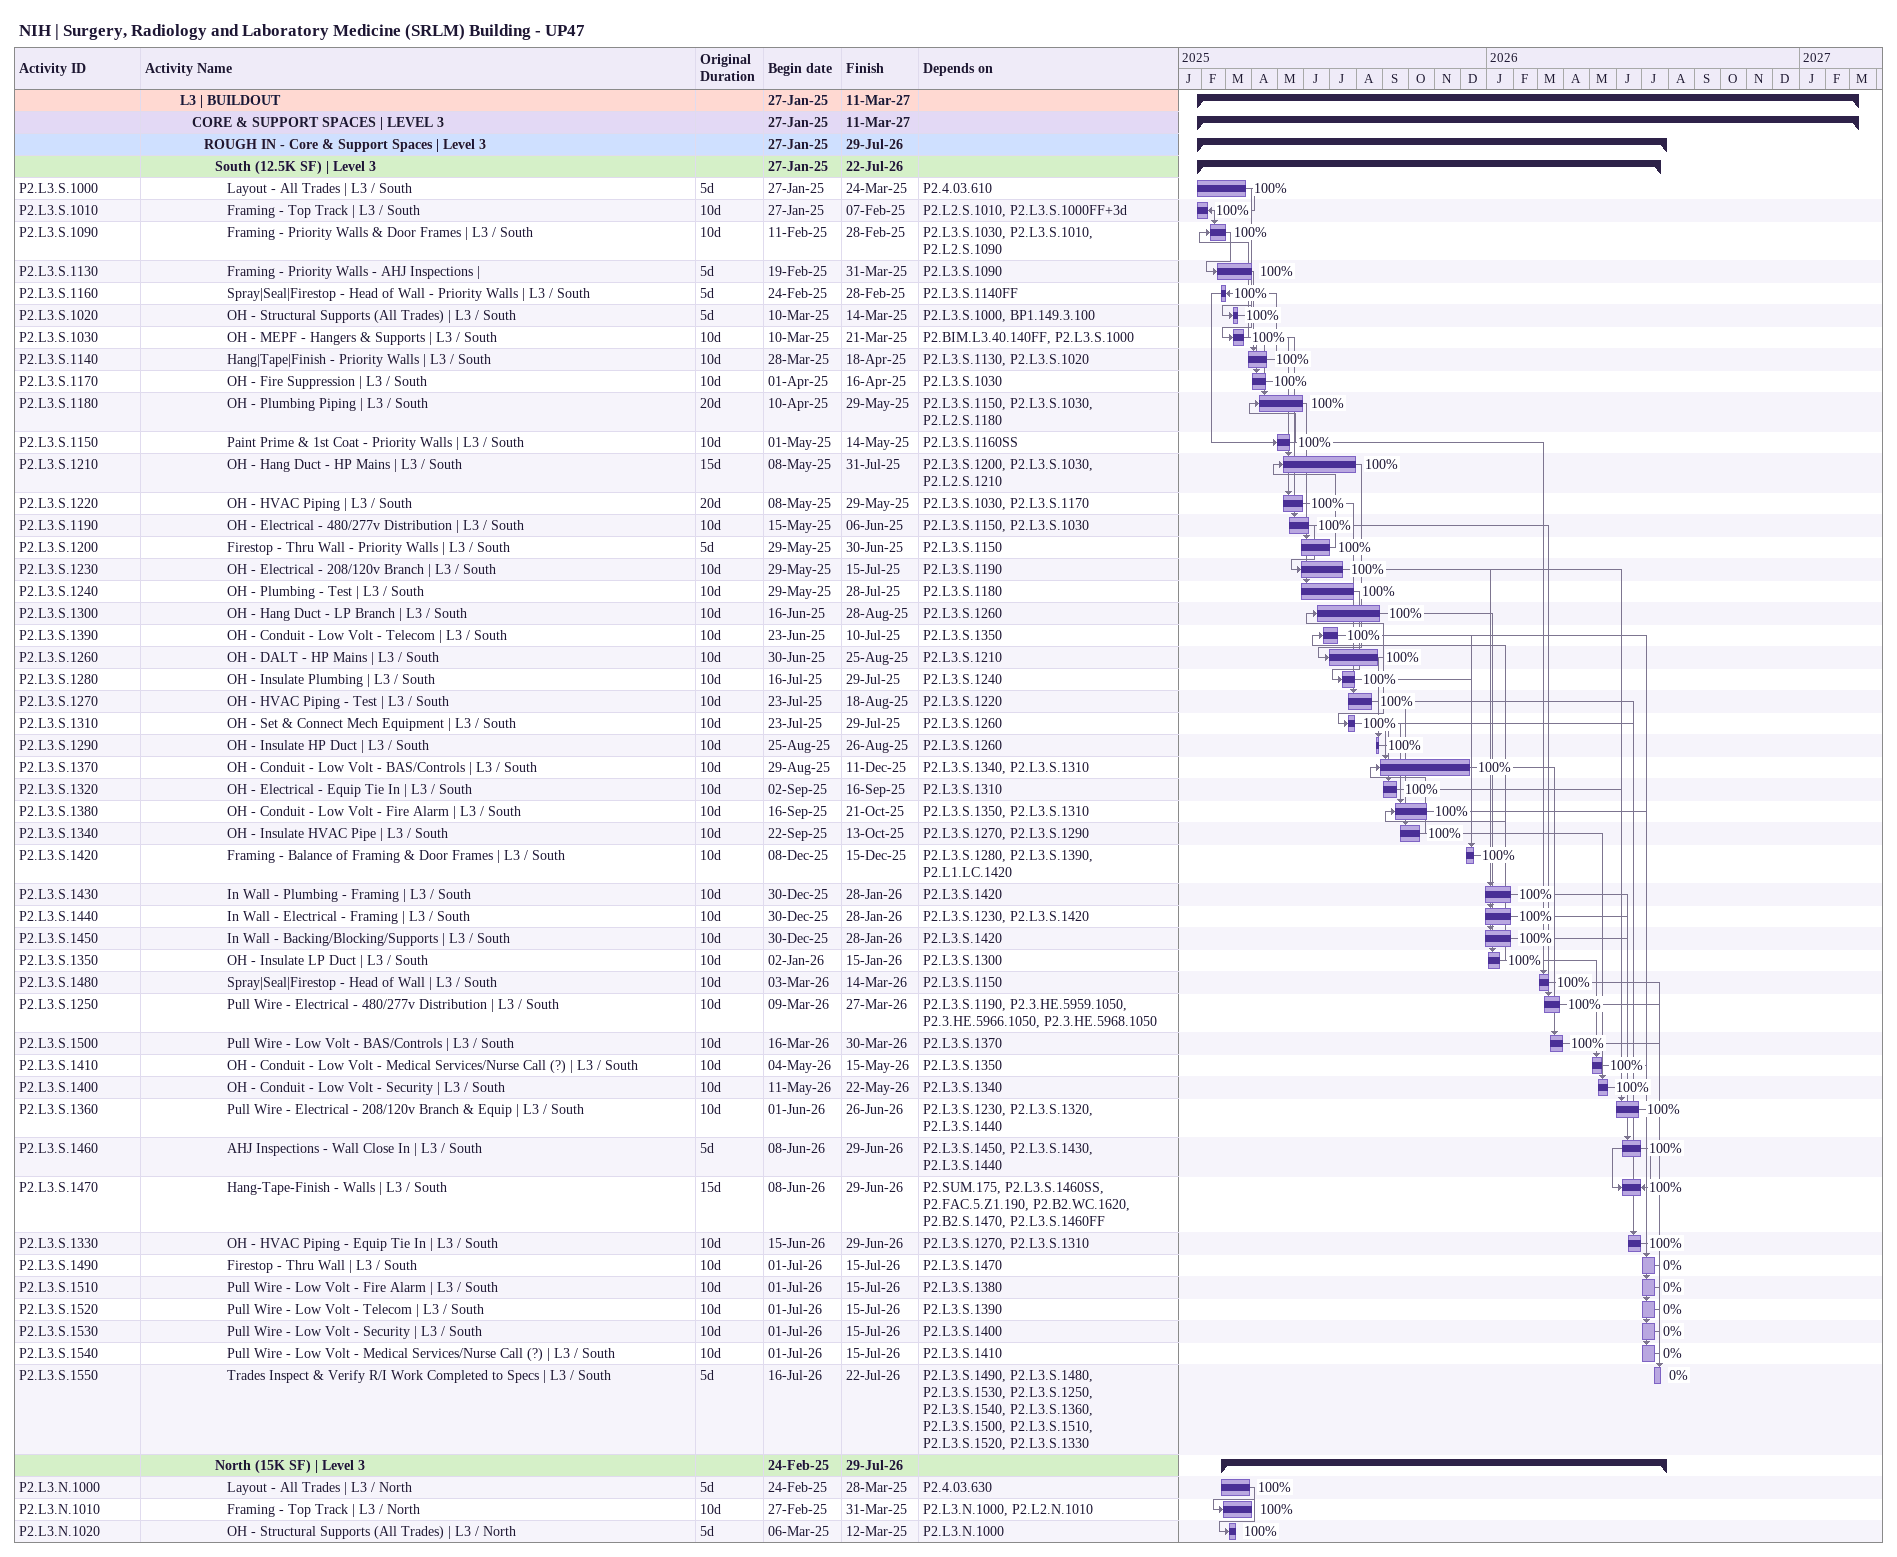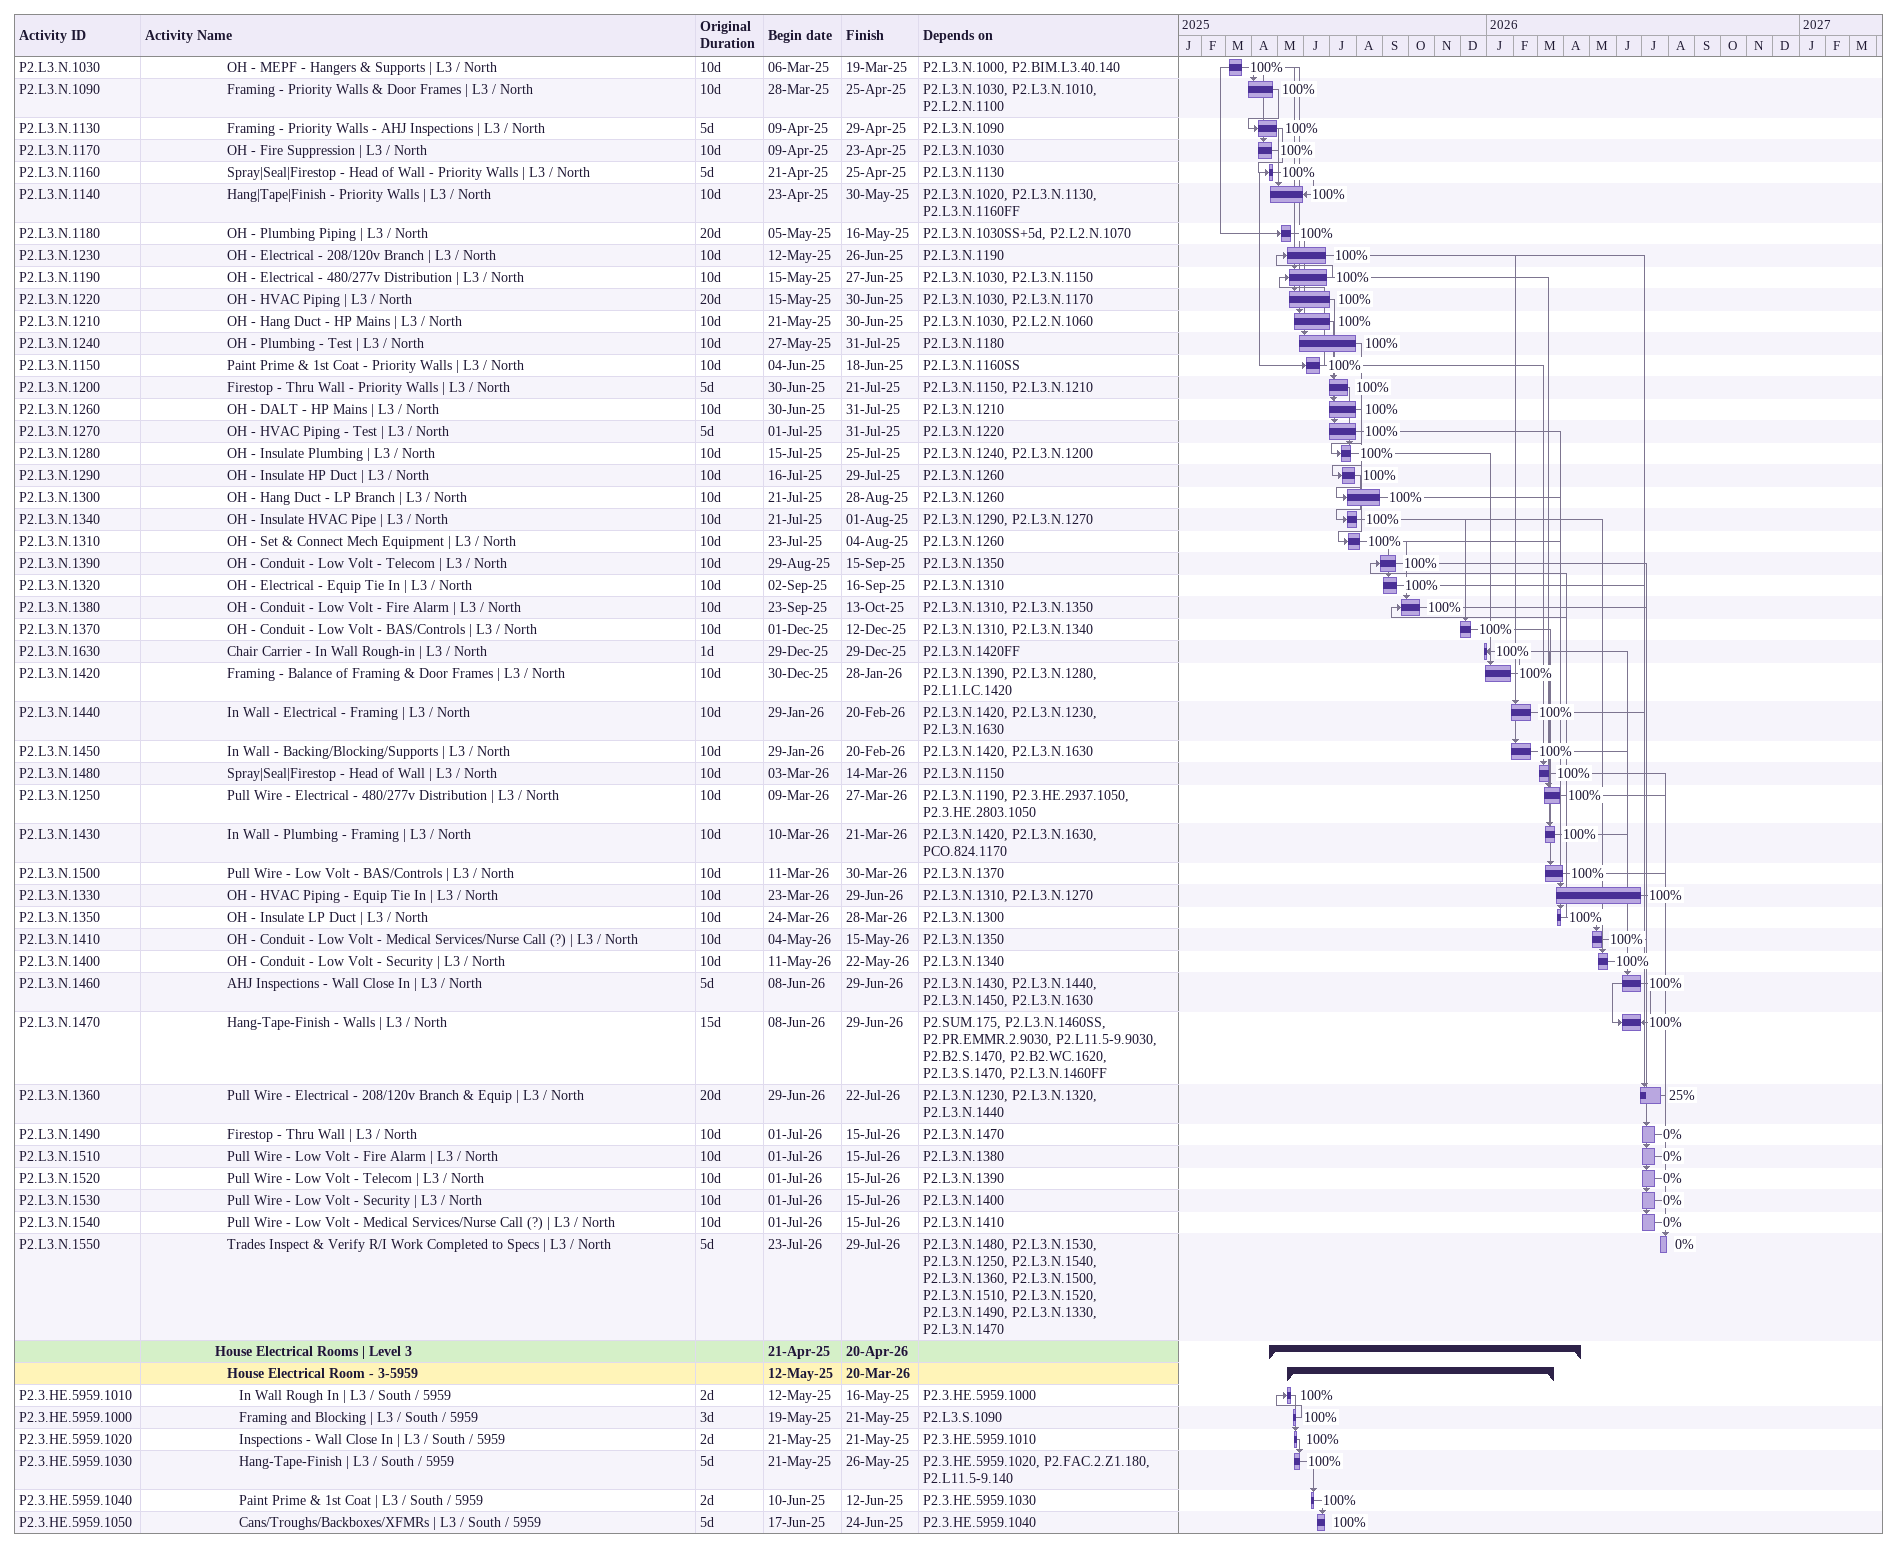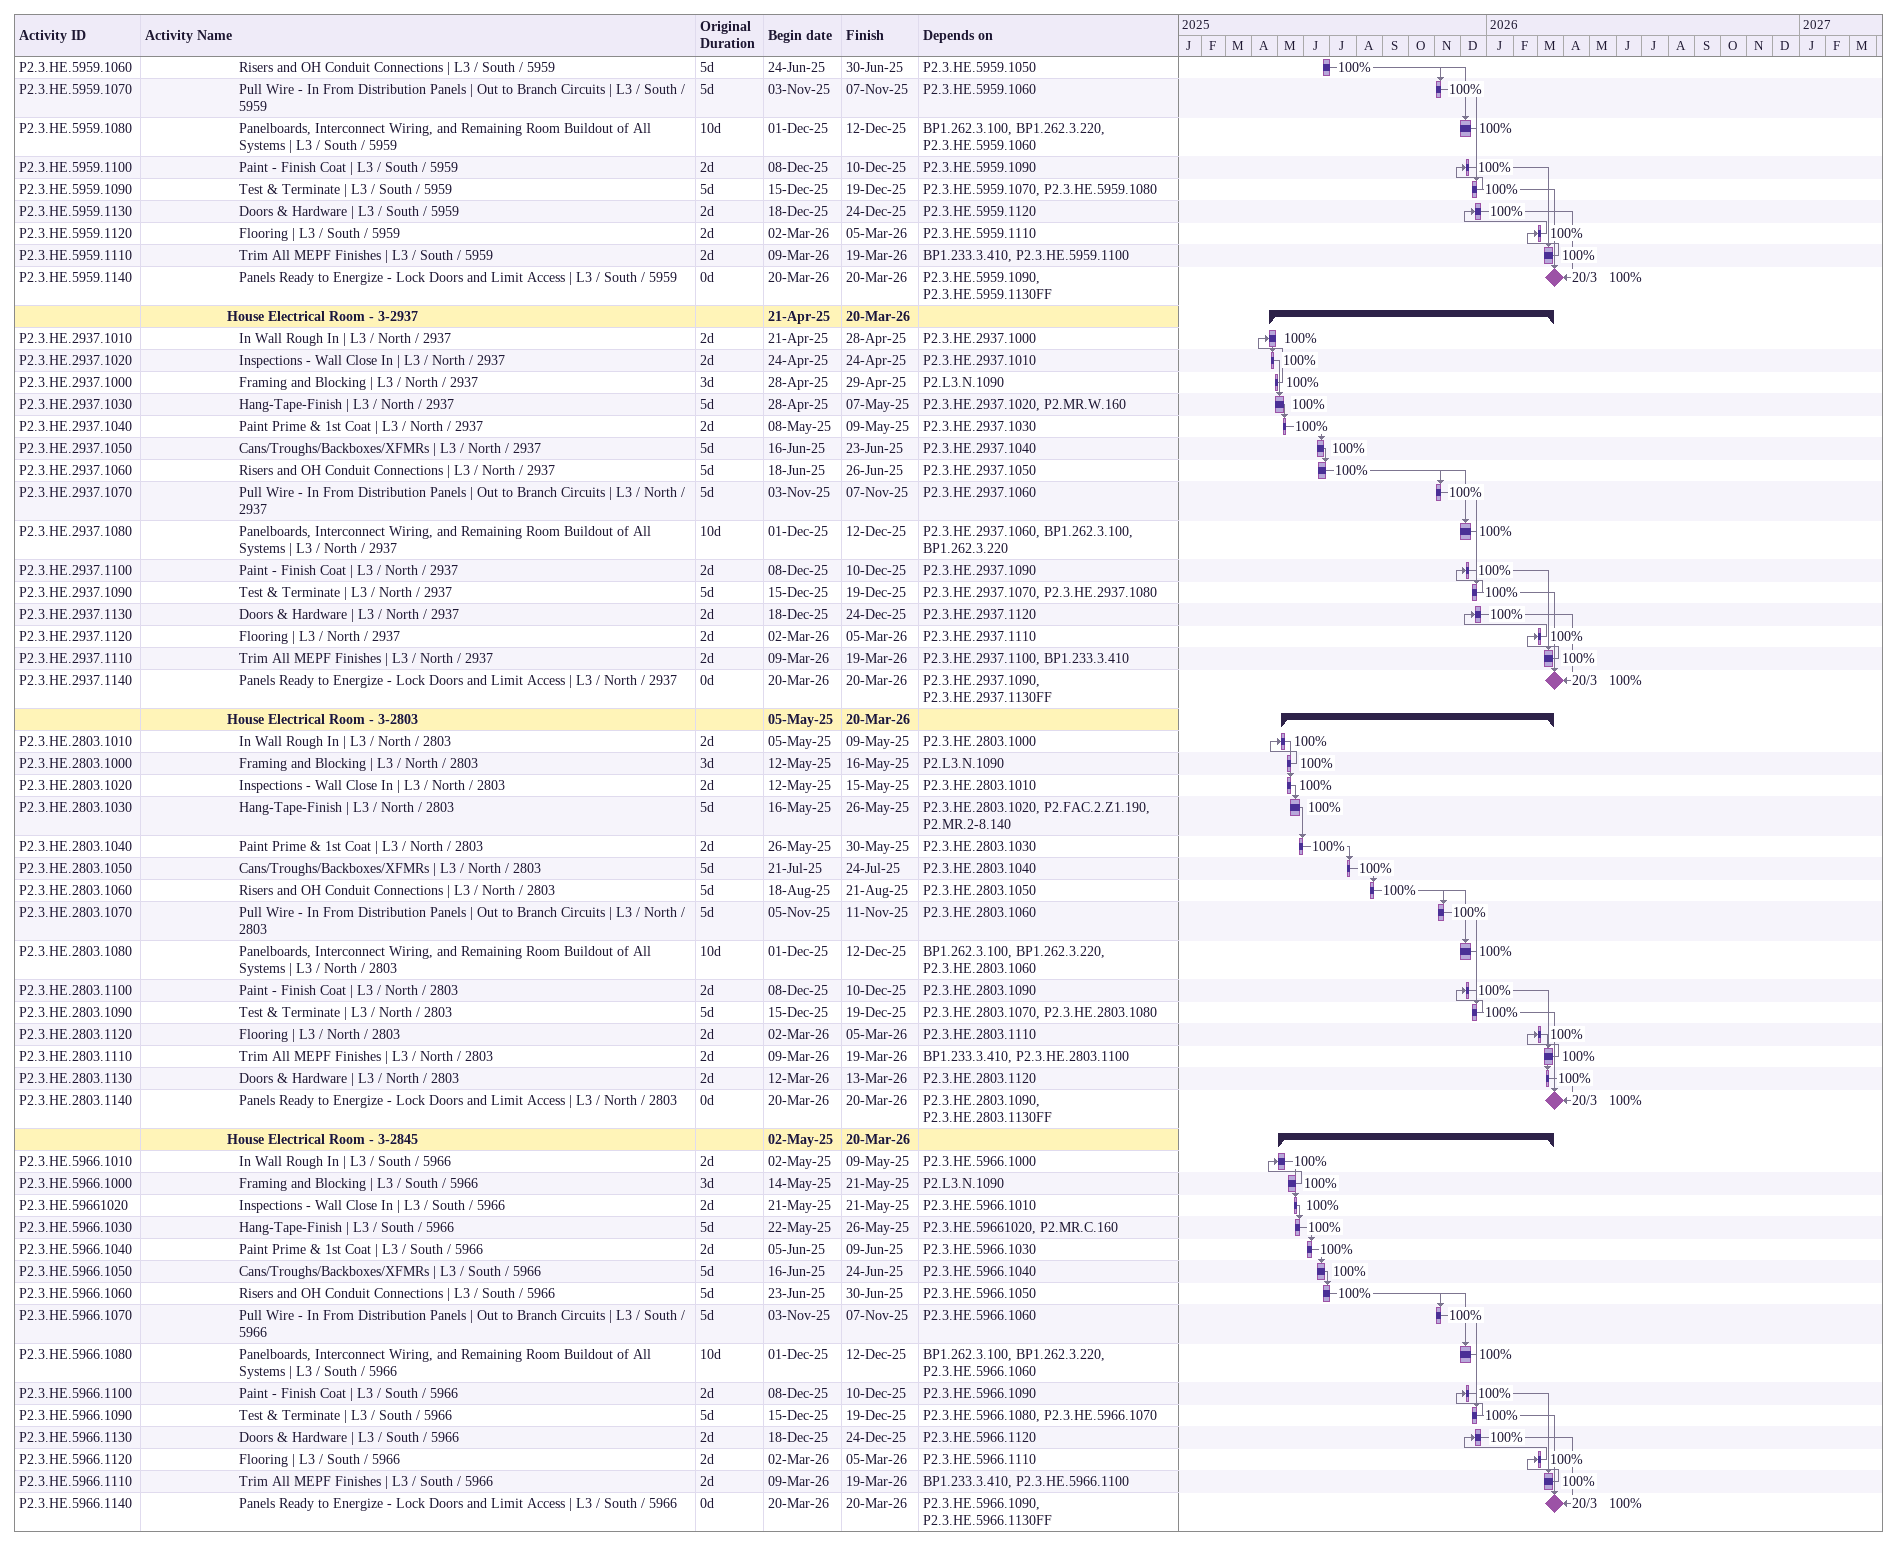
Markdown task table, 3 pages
NIH | Surgery, Radiology and Laboratory Medicine (SRLM) Building - UP47

| ID | Level | Task | Original duration | Start | Finish | Predecessors | % complete |
|---|---|---|---|---|---|---|---|
|  | 4 | **L3 \| BUILDOUT** |  | 2025-01-27 | 2027-03-11 |  |  |
|  | 5 | **CORE & SUPPORT SPACES \| LEVEL 3** |  | 2025-01-27 | 2027-03-11 |  |  |
|  | 6 | **ROUGH IN - Core & Support Spaces \| Level 3** |  | 2025-01-27 | 2026-07-29 |  |  |
|  | 7 | **South (12.5K SF) \| Level 3** |  | 2025-01-27 | 2026-07-22 |  |  |
| P2.L3.S.1000 | 8 | Layout - All Trades \| L3 / South | 5d | 2025-01-27 | 2025-03-24 | P2.4.03.610 | 100 |
| P2.L3.S.1010 | 8 | Framing - Top Track \| L3 / South | 10d | 2025-01-27 | 2025-02-07 | P2.L2.S.1010, P2.L3.S.1000FF+3d | 100 |
| P2.L3.S.1090 | 8 | Framing - Priority Walls & Door Frames \| L3 / South | 10d | 2025-02-11 | 2025-02-28 | P2.L3.S.1030, P2.L3.S.1010, P2.L2.S.1090 | 100 |
| P2.L3.S.1130 | 8 | Framing - Priority Walls - AHJ Inspections \| | 5d | 2025-02-19 | 2025-03-31 | P2.L3.S.1090 | 100 |
| P2.L3.S.1160 | 8 | Spray\|Seal\|Firestop - Head of Wall - Priority Walls \| L3 / South | 5d | 2025-02-24 | 2025-02-28 | P2.L3.S.1140FF | 100 |
| P2.L3.S.1020 | 8 | OH - Structural Supports (All Trades) \| L3 / South | 5d | 2025-03-10 | 2025-03-14 | P2.L3.S.1000, BP1.149.3.100 | 100 |
| P2.L3.S.1030 | 8 | OH - MEPF - Hangers & Supports \| L3 / South | 10d | 2025-03-10 | 2025-03-21 | P2.BIM.L3.40.140FF, P2.L3.S.1000 | 100 |
| P2.L3.S.1140 | 8 | Hang\|Tape\|Finish - Priority Walls \| L3 / South | 10d | 2025-03-28 | 2025-04-18 | P2.L3.S.1130, P2.L3.S.1020 | 100 |
| P2.L3.S.1170 | 8 | OH - Fire Suppression \| L3 / South | 10d | 2025-04-01 | 2025-04-16 | P2.L3.S.1030 | 100 |
| P2.L3.S.1180 | 8 | OH - Plumbing Piping \| L3 / South | 20d | 2025-04-10 | 2025-05-29 | P2.L3.S.1150, P2.L3.S.1030, P2.L2.S.1180 | 100 |
| P2.L3.S.1150 | 8 | Paint Prime & 1st Coat - Priority Walls \| L3 / South | 10d | 2025-05-01 | 2025-05-14 | P2.L3.S.1160SS | 100 |
| P2.L3.S.1210 | 8 | OH - Hang Duct - HP Mains \| L3 / South | 15d | 2025-05-08 | 2025-07-31 | P2.L3.S.1200, P2.L3.S.1030, P2.L2.S.1210 | 100 |
| P2.L3.S.1220 | 8 | OH - HVAC Piping \| L3 / South | 20d | 2025-05-08 | 2025-05-29 | P2.L3.S.1030, P2.L3.S.1170 | 100 |
| P2.L3.S.1190 | 8 | OH - Electrical - 480/277v Distribution \| L3 / South | 10d | 2025-05-15 | 2025-06-06 | P2.L3.S.1150, P2.L3.S.1030 | 100 |
| P2.L3.S.1200 | 8 | Firestop - Thru Wall - Priority Walls \| L3 / South | 5d | 2025-05-29 | 2025-06-30 | P2.L3.S.1150 | 100 |
| P2.L3.S.1230 | 8 | OH - Electrical - 208/120v Branch \| L3 / South | 10d | 2025-05-29 | 2025-07-15 | P2.L3.S.1190 | 100 |
| P2.L3.S.1240 | 8 | OH - Plumbing - Test \| L3 / South | 10d | 2025-05-29 | 2025-07-28 | P2.L3.S.1180 | 100 |
| P2.L3.S.1300 | 8 | OH - Hang Duct - LP Branch \| L3 / South | 10d | 2025-06-16 | 2025-08-28 | P2.L3.S.1260 | 100 |
| P2.L3.S.1390 | 8 | OH - Conduit - Low Volt - Telecom \| L3 / South | 10d | 2025-06-23 | 2025-07-10 | P2.L3.S.1350 | 100 |
| P2.L3.S.1260 | 8 | OH - DALT - HP Mains \| L3 / South | 10d | 2025-06-30 | 2025-08-25 | P2.L3.S.1210 | 100 |
| P2.L3.S.1280 | 8 | OH - Insulate Plumbing \| L3 / South | 10d | 2025-07-16 | 2025-07-29 | P2.L3.S.1240 | 100 |
| P2.L3.S.1270 | 8 | OH - HVAC Piping - Test \| L3 / South | 10d | 2025-07-23 | 2025-08-18 | P2.L3.S.1220 | 100 |
| P2.L3.S.1310 | 8 | OH - Set & Connect Mech Equipment \| L3 / South | 10d | 2025-07-23 | 2025-07-29 | P2.L3.S.1260 | 100 |
| P2.L3.S.1290 | 8 | OH - Insulate HP Duct \| L3 / South | 10d | 2025-08-25 | 2025-08-26 | P2.L3.S.1260 | 100 |
| P2.L3.S.1370 | 8 | OH - Conduit - Low Volt - BAS/Controls \| L3 / South | 10d | 2025-08-29 | 2025-12-11 | P2.L3.S.1340, P2.L3.S.1310 | 100 |
| P2.L3.S.1320 | 8 | OH - Electrical - Equip Tie In \| L3 / South | 10d | 2025-09-02 | 2025-09-16 | P2.L3.S.1310 | 100 |
| P2.L3.S.1380 | 8 | OH - Conduit - Low Volt - Fire Alarm \| L3 / South | 10d | 2025-09-16 | 2025-10-21 | P2.L3.S.1350, P2.L3.S.1310 | 100 |
| P2.L3.S.1340 | 8 | OH - Insulate HVAC Pipe \| L3 / South | 10d | 2025-09-22 | 2025-10-13 | P2.L3.S.1270, P2.L3.S.1290 | 100 |
| P2.L3.S.1420 | 8 | Framing - Balance of Framing & Door Frames \| L3 / South | 10d | 2025-12-08 | 2025-12-15 | P2.L3.S.1280, P2.L3.S.1390, P2.L1.LC.1420 | 100 |
| P2.L3.S.1430 | 8 | In Wall - Plumbing - Framing \| L3 / South | 10d | 2025-12-30 | 2026-01-28 | P2.L3.S.1420 | 100 |
| P2.L3.S.1440 | 8 | In Wall - Electrical - Framing \| L3 / South | 10d | 2025-12-30 | 2026-01-28 | P2.L3.S.1230, P2.L3.S.1420 | 100 |
| P2.L3.S.1450 | 8 | In Wall - Backing/Blocking/Supports \| L3 / South | 10d | 2025-12-30 | 2026-01-28 | P2.L3.S.1420 | 100 |
| P2.L3.S.1350 | 8 | OH - Insulate LP Duct \| L3 / South | 10d | 2026-01-02 | 2026-01-15 | P2.L3.S.1300 | 100 |
| P2.L3.S.1480 | 8 | Spray\|Seal\|Firestop - Head of Wall \| L3 / South | 10d | 2026-03-03 | 2026-03-14 | P2.L3.S.1150 | 100 |
| P2.L3.S.1250 | 8 | Pull Wire - Electrical - 480/277v Distribution \| L3 / South | 10d | 2026-03-09 | 2026-03-27 | P2.L3.S.1190, P2.3.HE.5959.1050, P2.3.HE.5966.1050, P2.3.HE.5968.1050 | 100 |
| P2.L3.S.1500 | 8 | Pull Wire - Low Volt - BAS/Controls \| L3 / South | 10d | 2026-03-16 | 2026-03-30 | P2.L3.S.1370 | 100 |
| P2.L3.S.1410 | 8 | OH - Conduit - Low Volt - Medical Services/Nurse Call (?) \| L3 / South | 10d | 2026-05-04 | 2026-05-15 | P2.L3.S.1350 | 100 |
| P2.L3.S.1400 | 8 | OH - Conduit - Low Volt - Security \| L3 / South | 10d | 2026-05-11 | 2026-05-22 | P2.L3.S.1340 | 100 |
| P2.L3.S.1360 | 8 | Pull Wire - Electrical - 208/120v Branch & Equip \| L3 / South | 10d | 2026-06-01 | 2026-06-26 | P2.L3.S.1230, P2.L3.S.1320, P2.L3.S.1440 | 100 |
| P2.L3.S.1460 | 8 | AHJ Inspections - Wall Close In \| L3 / South | 5d | 2026-06-08 | 2026-06-29 | P2.L3.S.1450, P2.L3.S.1430, P2.L3.S.1440 | 100 |
| P2.L3.S.1470 | 8 | Hang-Tape-Finish - Walls \| L3 / South | 15d | 2026-06-08 | 2026-06-29 | P2.SUM.175, P2.L3.S.1460SS, P2.FAC.5.Z1.190, P2.B2.WC.1620, P2.B2.S.1470, P2.L3.S.1460FF | 100 |
| P2.L3.S.1330 | 8 | OH - HVAC Piping - Equip Tie In \| L3 / South | 10d | 2026-06-15 | 2026-06-29 | P2.L3.S.1270, P2.L3.S.1310 | 100 |
| P2.L3.S.1490 | 8 | Firestop - Thru Wall \| L3 / South | 10d | 2026-07-01 | 2026-07-15 | P2.L3.S.1470 | 0 |
| P2.L3.S.1510 | 8 | Pull Wire - Low Volt - Fire Alarm \| L3 / South | 10d | 2026-07-01 | 2026-07-15 | P2.L3.S.1380 | 0 |
| P2.L3.S.1520 | 8 | Pull Wire - Low Volt - Telecom \| L3 / South | 10d | 2026-07-01 | 2026-07-15 | P2.L3.S.1390 | 0 |
| P2.L3.S.1530 | 8 | Pull Wire - Low Volt - Security \| L3 / South | 10d | 2026-07-01 | 2026-07-15 | P2.L3.S.1400 | 0 |
| P2.L3.S.1540 | 8 | Pull Wire - Low Volt - Medical Services/Nurse Call (?) \| L3 / South | 10d | 2026-07-01 | 2026-07-15 | P2.L3.S.1410 | 0 |
| P2.L3.S.1550 | 8 | Trades Inspect & Verify R/I Work Completed to Specs \| L3 / South | 5d | 2026-07-16 | 2026-07-22 | P2.L3.S.1490, P2.L3.S.1480, P2.L3.S.1530, P2.L3.S.1250, P2.L3.S.1540, P2.L3.S.1360, P2.L3.S.1500, P2.L3.S.1510, P2.L3.S.1520, P2.L3.S.1330 | 0 |
|  | 7 | **North (15K SF) \| Level 3** |  | 2025-02-24 | 2026-07-29 |  |  |
| P2.L3.N.1000 | 8 | Layout - All Trades \| L3 / North | 5d | 2025-02-24 | 2025-03-28 | P2.4.03.630 | 100 |
| P2.L3.N.1010 | 8 | Framing - Top Track \| L3 / North | 10d | 2025-02-27 | 2025-03-31 | P2.L3.N.1000, P2.L2.N.1010 | 100 |
| P2.L3.N.1020 | 8 | OH - Structural Supports (All Trades) \| L3 / North | 5d | 2025-03-06 | 2025-03-12 | P2.L3.N.1000 | 100 |
| P2.L3.N.1030 | 8 | OH - MEPF - Hangers & Supports \| L3 / North | 10d | 2025-03-06 | 2025-03-19 | P2.L3.N.1000, P2.BIM.L3.40.140 | 100 |
| P2.L3.N.1090 | 8 | Framing - Priority Walls & Door Frames \| L3 / North | 10d | 2025-03-28 | 2025-04-25 | P2.L3.N.1030, P2.L3.N.1010, P2.L2.N.1100 | 100 |
| P2.L3.N.1130 | 8 | Framing - Priority Walls - AHJ Inspections \| L3 / North | 5d | 2025-04-09 | 2025-04-29 | P2.L3.N.1090 | 100 |
| P2.L3.N.1170 | 8 | OH - Fire Suppression \| L3 / North | 10d | 2025-04-09 | 2025-04-23 | P2.L3.N.1030 | 100 |
| P2.L3.N.1160 | 8 | Spray\|Seal\|Firestop - Head of Wall - Priority Walls \| L3 / North | 5d | 2025-04-21 | 2025-04-25 | P2.L3.N.1130 | 100 |
| P2.L3.N.1140 | 8 | Hang\|Tape\|Finish - Priority Walls \| L3 / North | 10d | 2025-04-23 | 2025-05-30 | P2.L3.N.1020, P2.L3.N.1130, P2.L3.N.1160FF | 100 |
| P2.L3.N.1180 | 8 | OH - Plumbing Piping \| L3 / North | 20d | 2025-05-05 | 2025-05-16 | P2.L3.N.1030SS+5d, P2.L2.N.1070 | 100 |
| P2.L3.N.1230 | 8 | OH - Electrical - 208/120v Branch \| L3 / North | 10d | 2025-05-12 | 2025-06-26 | P2.L3.N.1190 | 100 |
| P2.L3.N.1190 | 8 | OH - Electrical - 480/277v Distribution \| L3 / North | 10d | 2025-05-15 | 2025-06-27 | P2.L3.N.1030, P2.L3.N.1150 | 100 |
| P2.L3.N.1220 | 8 | OH - HVAC Piping \| L3 / North | 20d | 2025-05-15 | 2025-06-30 | P2.L3.N.1030, P2.L3.N.1170 | 100 |
| P2.L3.N.1210 | 8 | OH - Hang Duct - HP Mains \| L3 / North | 10d | 2025-05-21 | 2025-06-30 | P2.L3.N.1030, P2.L2.N.1060 | 100 |
| P2.L3.N.1240 | 8 | OH - Plumbing - Test \| L3 / North | 10d | 2025-05-27 | 2025-07-31 | P2.L3.N.1180 | 100 |
| P2.L3.N.1150 | 8 | Paint Prime & 1st Coat - Priority Walls \| L3 / North | 10d | 2025-06-04 | 2025-06-18 | P2.L3.N.1160SS | 100 |
| P2.L3.N.1200 | 8 | Firestop - Thru Wall - Priority Walls \| L3 / North | 5d | 2025-06-30 | 2025-07-21 | P2.L3.N.1150, P2.L3.N.1210 | 100 |
| P2.L3.N.1260 | 8 | OH - DALT - HP Mains \| L3 / North | 10d | 2025-06-30 | 2025-07-31 | P2.L3.N.1210 | 100 |
| P2.L3.N.1270 | 8 | OH - HVAC Piping - Test \| L3 / North | 5d | 2025-07-01 | 2025-07-31 | P2.L3.N.1220 | 100 |
| P2.L3.N.1280 | 8 | OH - Insulate Plumbing \| L3 / North | 10d | 2025-07-15 | 2025-07-25 | P2.L3.N.1240, P2.L3.N.1200 | 100 |
| P2.L3.N.1290 | 8 | OH - Insulate HP Duct \| L3 / North | 10d | 2025-07-16 | 2025-07-29 | P2.L3.N.1260 | 100 |
| P2.L3.N.1300 | 8 | OH - Hang Duct - LP Branch \| L3 / North | 10d | 2025-07-21 | 2025-08-28 | P2.L3.N.1260 | 100 |
| P2.L3.N.1340 | 8 | OH - Insulate HVAC Pipe \| L3 / North | 10d | 2025-07-21 | 2025-08-01 | P2.L3.N.1290, P2.L3.N.1270 | 100 |
| P2.L3.N.1310 | 8 | OH - Set & Connect Mech Equipment \| L3 / North | 10d | 2025-07-23 | 2025-08-04 | P2.L3.N.1260 | 100 |
| P2.L3.N.1390 | 8 | OH - Conduit - Low Volt - Telecom \| L3 / North | 10d | 2025-08-29 | 2025-09-15 | P2.L3.N.1350 | 100 |
| P2.L3.N.1320 | 8 | OH - Electrical - Equip Tie In \| L3 / North | 10d | 2025-09-02 | 2025-09-16 | P2.L3.N.1310 | 100 |
| P2.L3.N.1380 | 8 | OH - Conduit - Low Volt - Fire Alarm \| L3 / North | 10d | 2025-09-23 | 2025-10-13 | P2.L3.N.1310, P2.L3.N.1350 | 100 |
| P2.L3.N.1370 | 8 | OH - Conduit - Low Volt - BAS/Controls \| L3 / North | 10d | 2025-12-01 | 2025-12-12 | P2.L3.N.1310, P2.L3.N.1340 | 100 |
| P2.L3.N.1630 | 8 | Chair Carrier - In Wall Rough-in \| L3 / North | 1d | 2025-12-29 | 2025-12-29 | P2.L3.N.1420FF | 100 |
| P2.L3.N.1420 | 8 | Framing - Balance of Framing & Door Frames \| L3 / North | 10d | 2025-12-30 | 2026-01-28 | P2.L3.N.1390, P2.L3.N.1280, P2.L1.LC.1420 | 100 |
| P2.L3.N.1440 | 8 | In Wall - Electrical - Framing \| L3 / North | 10d | 2026-01-29 | 2026-02-20 | P2.L3.N.1420, P2.L3.N.1230, P2.L3.N.1630 | 100 |
| P2.L3.N.1450 | 8 | In Wall - Backing/Blocking/Supports \| L3 / North | 10d | 2026-01-29 | 2026-02-20 | P2.L3.N.1420, P2.L3.N.1630 | 100 |
| P2.L3.N.1480 | 8 | Spray\|Seal\|Firestop - Head of Wall \| L3 / North | 10d | 2026-03-03 | 2026-03-14 | P2.L3.N.1150 | 100 |
| P2.L3.N.1250 | 8 | Pull Wire - Electrical - 480/277v Distribution \| L3 / North | 10d | 2026-03-09 | 2026-03-27 | P2.L3.N.1190, P2.3.HE.2937.1050, P2.3.HE.2803.1050 | 100 |
| P2.L3.N.1430 | 8 | In Wall - Plumbing - Framing \| L3 / North | 10d | 2026-03-10 | 2026-03-21 | P2.L3.N.1420, P2.L3.N.1630, PCO.824.1170 | 100 |
| P2.L3.N.1500 | 8 | Pull Wire - Low Volt - BAS/Controls \| L3 / North | 10d | 2026-03-11 | 2026-03-30 | P2.L3.N.1370 | 100 |
| P2.L3.N.1330 | 8 | OH - HVAC Piping - Equip Tie In \| L3 / North | 10d | 2026-03-23 | 2026-06-29 | P2.L3.N.1310, P2.L3.N.1270 | 100 |
| P2.L3.N.1350 | 8 | OH - Insulate LP Duct \| L3 / North | 10d | 2026-03-24 | 2026-03-28 | P2.L3.N.1300 | 100 |
| P2.L3.N.1410 | 8 | OH - Conduit - Low Volt - Medical Services/Nurse Call (?) \| L3 / North | 10d | 2026-05-04 | 2026-05-15 | P2.L3.N.1350 | 100 |
| P2.L3.N.1400 | 8 | OH - Conduit - Low Volt - Security \| L3 / North | 10d | 2026-05-11 | 2026-05-22 | P2.L3.N.1340 | 100 |
| P2.L3.N.1460 | 8 | AHJ Inspections - Wall Close In \| L3 / North | 5d | 2026-06-08 | 2026-06-29 | P2.L3.N.1430, P2.L3.N.1440, P2.L3.N.1450, P2.L3.N.1630 | 100 |
| P2.L3.N.1470 | 8 | Hang-Tape-Finish - Walls \| L3 / North | 15d | 2026-06-08 | 2026-06-29 | P2.SUM.175, P2.L3.N.1460SS, P2.PR.EMMR.2.9030, P2.L11.5-9.9030, P2.B2.S.1470, P2.B2.WC.1620, P2.L3.S.1470, P2.L3.N.1460FF | 100 |
| P2.L3.N.1360 | 8 | Pull Wire - Electrical - 208/120v Branch & Equip \| L3 / North | 20d | 2026-06-29 | 2026-07-22 | P2.L3.N.1230, P2.L3.N.1320, P2.L3.N.1440 | 25 |
| P2.L3.N.1490 | 8 | Firestop - Thru Wall \| L3 / North | 10d | 2026-07-01 | 2026-07-15 | P2.L3.N.1470 | 0 |
| P2.L3.N.1510 | 8 | Pull Wire - Low Volt - Fire Alarm \| L3 / North | 10d | 2026-07-01 | 2026-07-15 | P2.L3.N.1380 | 0 |
| P2.L3.N.1520 | 8 | Pull Wire - Low Volt - Telecom \| L3 / North | 10d | 2026-07-01 | 2026-07-15 | P2.L3.N.1390 | 0 |
| P2.L3.N.1530 | 8 | Pull Wire - Low Volt - Security \| L3 / North | 10d | 2026-07-01 | 2026-07-15 | P2.L3.N.1400 | 0 |
| P2.L3.N.1540 | 8 | Pull Wire - Low Volt - Medical Services/Nurse Call (?) \| L3 / North | 10d | 2026-07-01 | 2026-07-15 | P2.L3.N.1410 | 0 |
| P2.L3.N.1550 | 8 | Trades Inspect & Verify R/I Work Completed to Specs \| L3 / North | 5d | 2026-07-23 | 2026-07-29 | P2.L3.N.1480, P2.L3.N.1530, P2.L3.N.1250, P2.L3.N.1540, P2.L3.N.1360, P2.L3.N.1500, P2.L3.N.1510, P2.L3.N.1520, P2.L3.N.1490, P2.L3.N.1330, P2.L3.N.1470 | 0 |
|  | 7 | **House Electrical Rooms \| Level 3** |  | 2025-04-21 | 2026-04-20 |  |  |
|  | 8 | **House Electrical Room - 3-5959** |  | 2025-05-12 | 2026-03-20 |  |  |
| P2.3.HE.5959.1010 | 9 | In Wall Rough In \| L3 / South / 5959 | 2d | 2025-05-12 | 2025-05-16 | P2.3.HE.5959.1000 | 100 |
| P2.3.HE.5959.1000 | 9 | Framing and Blocking \| L3 / South / 5959 | 3d | 2025-05-19 | 2025-05-21 | P2.L3.S.1090 | 100 |
| P2.3.HE.5959.1020 | 9 | Inspections - Wall Close In \| L3 / South / 5959 | 2d | 2025-05-21 | 2025-05-21 | P2.3.HE.5959.1010 | 100 |
| P2.3.HE.5959.1030 | 9 | Hang-Tape-Finish \| L3 / South / 5959 | 5d | 2025-05-21 | 2025-05-26 | P2.3.HE.5959.1020, P2.FAC.2.Z1.180, P2.L11.5-9.140 | 100 |
| P2.3.HE.5959.1040 | 9 | Paint Prime & 1st Coat \| L3 / South / 5959 | 2d | 2025-06-10 | 2025-06-12 | P2.3.HE.5959.1030 | 100 |
| P2.3.HE.5959.1050 | 9 | Cans/Troughs/Backboxes/XFMRs \| L3 / South / 5959 | 5d | 2025-06-17 | 2025-06-24 | P2.3.HE.5959.1040 | 100 |
| P2.3.HE.5959.1060 | 9 | Risers and OH Conduit Connections \| L3 / South / 5959 | 5d | 2025-06-24 | 2025-06-30 | P2.3.HE.5959.1050 | 100 |
| P2.3.HE.5959.1070 | 9 | Pull Wire - In From Distribution Panels \| Out to Branch Circuits \| L3 / South / 5959 | 5d | 2025-11-03 | 2025-11-07 | P2.3.HE.5959.1060 | 100 |
| P2.3.HE.5959.1080 | 9 | Panelboards, Interconnect Wiring, and Remaining Room Buildout of All Systems \| L3 / South / 5959 | 10d | 2025-12-01 | 2025-12-12 | BP1.262.3.100, BP1.262.3.220, P2.3.HE.5959.1060 | 100 |
| P2.3.HE.5959.1100 | 9 | Paint - Finish Coat \| L3 / South / 5959 | 2d | 2025-12-08 | 2025-12-10 | P2.3.HE.5959.1090 | 100 |
| P2.3.HE.5959.1090 | 9 | Test & Terminate \| L3 / South / 5959 | 5d | 2025-12-15 | 2025-12-19 | P2.3.HE.5959.1070, P2.3.HE.5959.1080 | 100 |
| P2.3.HE.5959.1130 | 9 | Doors & Hardware \| L3 / South / 5959 | 2d | 2025-12-18 | 2025-12-24 | P2.3.HE.5959.1120 | 100 |
| P2.3.HE.5959.1120 | 9 | Flooring \| L3 / South / 5959 | 2d | 2026-03-02 | 2026-03-05 | P2.3.HE.5959.1110 | 100 |
| P2.3.HE.5959.1110 | 9 | Trim All MEPF Finishes \| L3 / South / 5959 | 2d | 2026-03-09 | 2026-03-19 | BP1.233.3.410, P2.3.HE.5959.1100 | 100 |
| P2.3.HE.5959.1140 | 9 | Panels Ready to Energize - Lock Doors and Limit Access \| L3 / South / 5959 | 0d | 2026-03-20 | 2026-03-20 | P2.3.HE.5959.1090, P2.3.HE.5959.1130FF | 100 |
|  | 8 | **House Electrical Room - 3-2937** |  | 2025-04-21 | 2026-03-20 |  |  |
| P2.3.HE.2937.1010 | 9 | In Wall Rough In \| L3 / North / 2937 | 2d | 2025-04-21 | 2025-04-28 | P2.3.HE.2937.1000 | 100 |
| P2.3.HE.2937.1020 | 9 | Inspections - Wall Close In \| L3 / North / 2937 | 2d | 2025-04-24 | 2025-04-24 | P2.3.HE.2937.1010 | 100 |
| P2.3.HE.2937.1000 | 9 | Framing and Blocking \| L3 / North / 2937 | 3d | 2025-04-28 | 2025-04-29 | P2.L3.N.1090 | 100 |
| P2.3.HE.2937.1030 | 9 | Hang-Tape-Finish \| L3 / North / 2937 | 5d | 2025-04-28 | 2025-05-07 | P2.3.HE.2937.1020, P2.MR.W.160 | 100 |
| P2.3.HE.2937.1040 | 9 | Paint Prime & 1st Coat \| L3 / North / 2937 | 2d | 2025-05-08 | 2025-05-09 | P2.3.HE.2937.1030 | 100 |
| P2.3.HE.2937.1050 | 9 | Cans/Troughs/Backboxes/XFMRs \| L3 / North / 2937 | 5d | 2025-06-16 | 2025-06-23 | P2.3.HE.2937.1040 | 100 |
| P2.3.HE.2937.1060 | 9 | Risers and OH Conduit Connections \| L3 / North / 2937 | 5d | 2025-06-18 | 2025-06-26 | P2.3.HE.2937.1050 | 100 |
| P2.3.HE.2937.1070 | 9 | Pull Wire - In From Distribution Panels \| Out to Branch Circuits \| L3 / North / 2937 | 5d | 2025-11-03 | 2025-11-07 | P2.3.HE.2937.1060 | 100 |
| P2.3.HE.2937.1080 | 9 | Panelboards, Interconnect Wiring, and Remaining Room Buildout of All Systems \| L3 / North / 2937 | 10d | 2025-12-01 | 2025-12-12 | P2.3.HE.2937.1060, BP1.262.3.100, BP1.262.3.220 | 100 |
| P2.3.HE.2937.1100 | 9 | Paint - Finish Coat \| L3 / North / 2937 | 2d | 2025-12-08 | 2025-12-10 | P2.3.HE.2937.1090 | 100 |
| P2.3.HE.2937.1090 | 9 | Test & Terminate \| L3 / North / 2937 | 5d | 2025-12-15 | 2025-12-19 | P2.3.HE.2937.1070, P2.3.HE.2937.1080 | 100 |
| P2.3.HE.2937.1130 | 9 | Doors & Hardware \| L3 / North / 2937 | 2d | 2025-12-18 | 2025-12-24 | P2.3.HE.2937.1120 | 100 |
| P2.3.HE.2937.1120 | 9 | Flooring \| L3 / North / 2937 | 2d | 2026-03-02 | 2026-03-05 | P2.3.HE.2937.1110 | 100 |
| P2.3.HE.2937.1110 | 9 | Trim All MEPF Finishes \| L3 / North / 2937 | 2d | 2026-03-09 | 2026-03-19 | P2.3.HE.2937.1100, BP1.233.3.410 | 100 |
| P2.3.HE.2937.1140 | 9 | Panels Ready to Energize - Lock Doors and Limit Access \| L3 / North / 2937 | 0d | 2026-03-20 | 2026-03-20 | P2.3.HE.2937.1090, P2.3.HE.2937.1130FF | 100 |
|  | 8 | **House Electrical Room - 3-2803** |  | 2025-05-05 | 2026-03-20 |  |  |
| P2.3.HE.2803.1010 | 9 | In Wall Rough In \| L3 / North / 2803 | 2d | 2025-05-05 | 2025-05-09 | P2.3.HE.2803.1000 | 100 |
| P2.3.HE.2803.1000 | 9 | Framing and Blocking \| L3 / North / 2803 | 3d | 2025-05-12 | 2025-05-16 | P2.L3.N.1090 | 100 |
| P2.3.HE.2803.1020 | 9 | Inspections - Wall Close In \| L3 / North / 2803 | 2d | 2025-05-12 | 2025-05-15 | P2.3.HE.2803.1010 | 100 |
| P2.3.HE.2803.1030 | 9 | Hang-Tape-Finish \| L3 / North / 2803 | 5d | 2025-05-16 | 2025-05-26 | P2.3.HE.2803.1020, P2.FAC.2.Z1.190, P2.MR.2-8.140 | 100 |
| P2.3.HE.2803.1040 | 9 | Paint Prime & 1st Coat \| L3 / North / 2803 | 2d | 2025-05-26 | 2025-05-30 | P2.3.HE.2803.1030 | 100 |
| P2.3.HE.2803.1050 | 9 | Cans/Troughs/Backboxes/XFMRs \| L3 / North / 2803 | 5d | 2025-07-21 | 2025-07-24 | P2.3.HE.2803.1040 | 100 |
| P2.3.HE.2803.1060 | 9 | Risers and OH Conduit Connections \| L3 / North / 2803 | 5d | 2025-08-18 | 2025-08-21 | P2.3.HE.2803.1050 | 100 |
| P2.3.HE.2803.1070 | 9 | Pull Wire - In From Distribution Panels \| Out to Branch Circuits \| L3 / North / 2803 | 5d | 2025-11-05 | 2025-11-11 | P2.3.HE.2803.1060 | 100 |
| P2.3.HE.2803.1080 | 9 | Panelboards, Interconnect Wiring, and Remaining Room Buildout of All Systems \| L3 / North / 2803 | 10d | 2025-12-01 | 2025-12-12 | BP1.262.3.100, BP1.262.3.220, P2.3.HE.2803.1060 | 100 |
| P2.3.HE.2803.1100 | 9 | Paint - Finish Coat \| L3 / North / 2803 | 2d | 2025-12-08 | 2025-12-10 | P2.3.HE.2803.1090 | 100 |
| P2.3.HE.2803.1090 | 9 | Test & Terminate \| L3 / North / 2803 | 5d | 2025-12-15 | 2025-12-19 | P2.3.HE.2803.1070, P2.3.HE.2803.1080 | 100 |
| P2.3.HE.2803.1120 | 9 | Flooring \| L3 / North / 2803 | 2d | 2026-03-02 | 2026-03-05 | P2.3.HE.2803.1110 | 100 |
| P2.3.HE.2803.1110 | 9 | Trim All MEPF Finishes \| L3 / North / 2803 | 2d | 2026-03-09 | 2026-03-19 | BP1.233.3.410, P2.3.HE.2803.1100 | 100 |
| P2.3.HE.2803.1130 | 9 | Doors & Hardware \| L3 / North / 2803 | 2d | 2026-03-12 | 2026-03-13 | P2.3.HE.2803.1120 | 100 |
| P2.3.HE.2803.1140 | 9 | Panels Ready to Energize - Lock Doors and Limit Access \| L3 / North / 2803 | 0d | 2026-03-20 | 2026-03-20 | P2.3.HE.2803.1090, P2.3.HE.2803.1130FF | 100 |
|  | 8 | **House Electrical Room - 3-2845** |  | 2025-05-02 | 2026-03-20 |  |  |
| P2.3.HE.5966.1010 | 9 | In Wall Rough In \| L3 / South / 5966 | 2d | 2025-05-02 | 2025-05-09 | P2.3.HE.5966.1000 | 100 |
| P2.3.HE.5966.1000 | 9 | Framing and Blocking \| L3 / South / 5966 | 3d | 2025-05-14 | 2025-05-21 | P2.L3.N.1090 | 100 |
| P2.3.HE.59661020 | 9 | Inspections - Wall Close In \| L3 / South / 5966 | 2d | 2025-05-21 | 2025-05-21 | P2.3.HE.5966.1010 | 100 |
| P2.3.HE.5966.1030 | 9 | Hang-Tape-Finish \| L3 / South / 5966 | 5d | 2025-05-22 | 2025-05-26 | P2.3.HE.59661020, P2.MR.C.160 | 100 |
| P2.3.HE.5966.1040 | 9 | Paint Prime & 1st Coat \| L3 / South / 5966 | 2d | 2025-06-05 | 2025-06-09 | P2.3.HE.5966.1030 | 100 |
| P2.3.HE.5966.1050 | 9 | Cans/Troughs/Backboxes/XFMRs \| L3 / South / 5966 | 5d | 2025-06-16 | 2025-06-24 | P2.3.HE.5966.1040 | 100 |
| P2.3.HE.5966.1060 | 9 | Risers and OH Conduit Connections \| L3 / South / 5966 | 5d | 2025-06-23 | 2025-06-30 | P2.3.HE.5966.1050 | 100 |
| P2.3.HE.5966.1070 | 9 | Pull Wire - In From Distribution Panels \| Out to Branch Circuits \| L3 / South / 5966 | 5d | 2025-11-03 | 2025-11-07 | P2.3.HE.5966.1060 | 100 |
| P2.3.HE.5966.1080 | 9 | Panelboards, Interconnect Wiring, and Remaining Room Buildout of All Systems \| L3 / South / 5966 | 10d | 2025-12-01 | 2025-12-12 | BP1.262.3.100, BP1.262.3.220, P2.3.HE.5966.1060 | 100 |
| P2.3.HE.5966.1100 | 9 | Paint - Finish Coat \| L3 / South / 5966 | 2d | 2025-12-08 | 2025-12-10 | P2.3.HE.5966.1090 | 100 |
| P2.3.HE.5966.1090 | 9 | Test & Terminate \| L3 / South / 5966 | 5d | 2025-12-15 | 2025-12-19 | P2.3.HE.5966.1080, P2.3.HE.5966.1070 | 100 |
| P2.3.HE.5966.1130 | 9 | Doors & Hardware \| L3 / South / 5966 | 2d | 2025-12-18 | 2025-12-24 | P2.3.HE.5966.1120 | 100 |
| P2.3.HE.5966.1120 | 9 | Flooring \| L3 / South / 5966 | 2d | 2026-03-02 | 2026-03-05 | P2.3.HE.5966.1110 | 100 |
| P2.3.HE.5966.1110 | 9 | Trim All MEPF Finishes \| L3 / South / 5966 | 2d | 2026-03-09 | 2026-03-19 | BP1.233.3.410, P2.3.HE.5966.1100 | 100 |
| P2.3.HE.5966.1140 | 9 | Panels Ready to Energize - Lock Doors and Limit Access \| L3 / South / 5966 | 0d | 2026-03-20 | 2026-03-20 | P2.3.HE.5966.1090, P2.3.HE.5966.1130FF | 100 |
